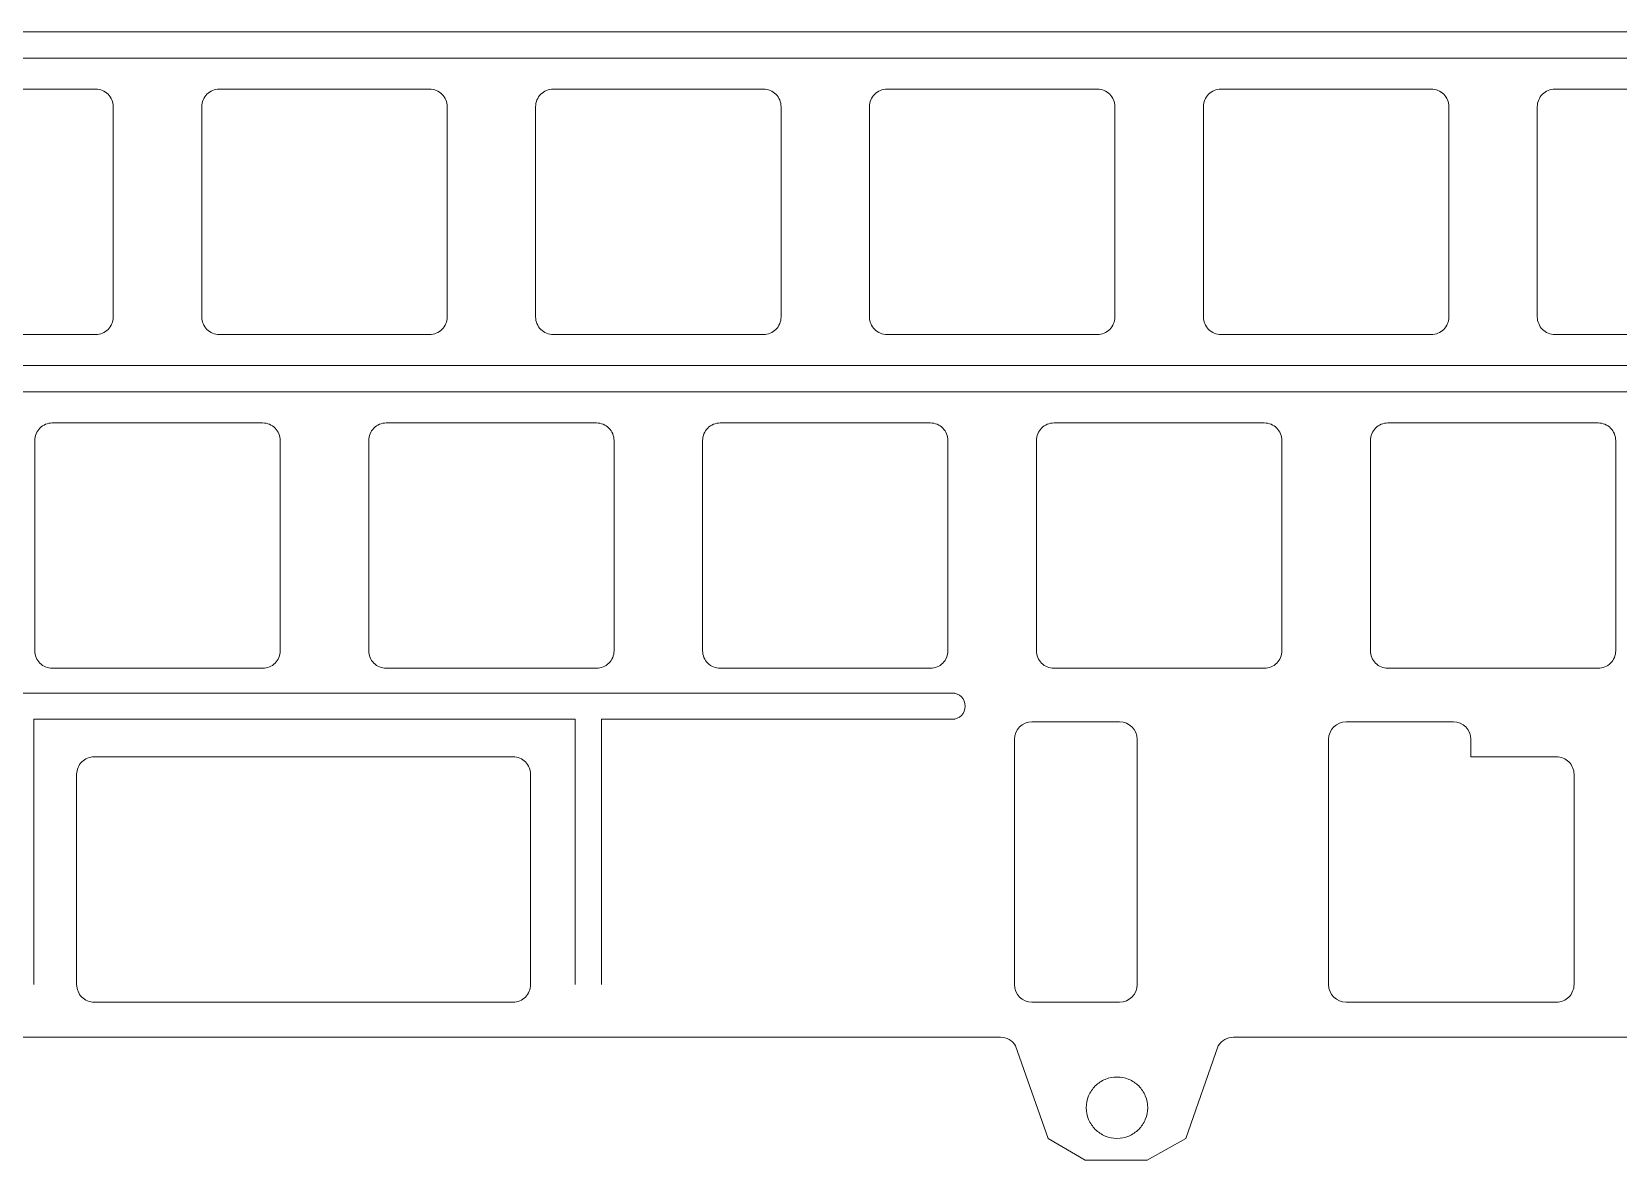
# Model space of a CAD drawing. Header units: millimetres. Extents: x 86 to 465, y -73 to 179.
# Drawn here: x 206.6 to 297.1, y 46.5 to 110.9 of the extents above; entities that cross this region are included whole.
import ezdxf

# ---------------------------------------------------------------- set-up
doc = ezdxf.new("R2010")
doc.units = ezdxf.units.MM
doc.layers.add('10', color=7, linetype='Continuous', true_color=0xffffff)

msp = doc.modelspace()

# ---------------------------------------------------------------- linework, layer by layer
at = {"lineweight": 18}
for points in [[(325.865, 110.896), (117.314, 110.896)], [(325.865, 109.396), (117.314, 109.396)], [(324.577, 91.846), (122.077, 91.846)], [(324.577, 90.346), (122.077, 90.346)]]:
    msp.add_lwpolyline(points, dxfattribs=at)
at = {"lineweight": 18, "elevation": -0.683}
for points in [[(185.239, 73.16), (259.139, 73.16)], [(237.639, 56.521), (237.639, 71.66), (206.739, 71.66), (206.739, 56.521)], [(259.139, 71.66), (239.139, 71.66), (239.139, 56.521)]]:
    msp.add_lwpolyline(points, dxfattribs=at)
at = {"lineweight": 18}
msp.add_arc((259.139, 72.41, -0.683), 0.75, 270, 90, dxfattribs=at)
at = {"layer": '10', "color": 252, "linetype": 'Continuous', "lineweight": 13}
for p, q in [((198.277, 107.619), (210.277, 107.619)), ((198.277, 107.619), (210.277, 107.619)), ((217.327, 107.619), (229.327, 107.619)), ((217.327, 107.619), (229.327, 107.619)), ((236.377, 107.619), (248.377, 107.619)), ((248.377, 107.619), (236.377, 107.619)), ((255.427, 107.619), (267.427, 107.619)), ((255.427, 107.619), (267.427, 107.619)), ((286.477, 107.619), (274.477, 107.619)), ((286.477, 107.619), (274.477, 107.619)), ((305.527, 107.619), (293.527, 107.619)), ((293.527, 107.619), (305.527, 107.619)), ((211.277, 106.619), (211.277, 94.619)), ((211.277, 106.619), (211.277, 94.619)), ((216.327, 106.619), (216.327, 94.619)), ((216.327, 94.619), (216.327, 106.619)), ((230.327, 94.619), (230.327, 106.619)), ((230.327, 94.619), (230.327, 106.619)), ((235.377, 94.619), (235.377, 106.619)), ((235.377, 94.619), (235.377, 106.619)), ((249.377, 106.619), (249.377, 94.619)), ((249.377, 94.619), (249.377, 106.619)), ((254.427, 94.619), (254.427, 106.619)), ((254.427, 106.619), (254.427, 94.619)), ((268.427, 106.619), (268.427, 94.619)), ((268.427, 94.619), (268.427, 106.619)), ((273.477, 106.619), (273.477, 94.619)), ((273.477, 106.619), (273.477, 94.619)), ((287.477, 94.619), (287.477, 106.619)), ((287.477, 94.619), (287.477, 106.619)), ((292.527, 106.619), (292.527, 94.619)), ((292.527, 106.619), (292.527, 94.619)), ((210.277, 93.619), (198.277, 93.619)), ((198.277, 93.619), (210.277, 93.619)), ((217.327, 93.619), (229.327, 93.619)), ((229.327, 93.619), (217.327, 93.619)), ((236.377, 93.619), (248.377, 93.619)), ((236.377, 93.619), (248.377, 93.619)), ((255.427, 93.619), (267.427, 93.619)), ((267.427, 93.619), (255.427, 93.619)), ((286.477, 93.619), (274.477, 93.619)), ((286.477, 93.619), (274.477, 93.619)), ((293.527, 93.619), (305.527, 93.619)), ((305.527, 93.619), (293.527, 93.619)), ((207.802, 88.569), (219.802, 88.569)), ((207.802, 88.569), (219.802, 88.569)), ((226.852, 88.569), (238.852, 88.569)), ((238.852, 88.569), (226.852, 88.569)), ((245.902, 88.569), (257.902, 88.569)), ((257.902, 88.569), (245.902, 88.569)), ((264.952, 88.569), (276.952, 88.569)), ((276.952, 88.569), (264.952, 88.569)), ((296.002, 88.569), (284.002, 88.569)), ((284.002, 88.569), (296.002, 88.569)), ((206.802, 75.569), (206.802, 87.569)), ((206.802, 87.569), (206.802, 75.569)), ((220.802, 87.569), (220.802, 75.569)), ((220.802, 87.569), (220.802, 75.569)), ((225.852, 75.569), (225.852, 87.569)), ((225.852, 75.569), (225.852, 87.569)), ((239.852, 75.569), (239.852, 87.569)), ((239.852, 75.569), (239.852, 87.569)), ((244.902, 75.569), (244.902, 87.569)), ((244.902, 87.569), (244.902, 75.569)), ((258.902, 75.569), (258.902, 87.569)), ((258.902, 75.569), (258.902, 87.569)), ((263.952, 87.569), (263.952, 75.569)), ((263.952, 75.569), (263.952, 87.569)), ((277.952, 75.569), (277.952, 87.569)), ((277.952, 75.569), (277.952, 87.569)), ((283.002, 75.569), (283.002, 87.569)), ((283.002, 87.569), (283.002, 75.569)), ((297.002, 87.569), (297.002, 75.569)), ((297.002, 75.569), (297.002, 87.569)), ((207.802, 74.569), (219.802, 74.569)), ((219.802, 74.569), (207.802, 74.569)), ((226.852, 74.569), (238.852, 74.569)), ((226.852, 74.569), (238.852, 74.569)), ((245.902, 74.569), (257.902, 74.569)), ((245.902, 74.569), (257.902, 74.569)), ((276.952, 74.569), (264.952, 74.569)), ((276.952, 74.569), (264.952, 74.569)), ((296.002, 74.569), (284.002, 74.569)), ((296.002, 74.569), (284.002, 74.569)), ((268.69, 71.519), (263.69, 71.519)), ((268.69, 71.519), (263.69, 71.519)), ((281.621, 71.519), (287.74, 71.519)), ((281.621, 71.519), (287.74, 71.519)), ((262.69, 56.519), (262.69, 70.519)), ((262.69, 70.519), (262.69, 56.519)), ((269.69, 56.519), (269.69, 70.519)), ((269.69, 56.519), (269.69, 70.519)), ((280.621, 56.519), (280.621, 70.519)), ((280.621, 70.519), (280.621, 56.519)), ((288.74, 70.519), (288.74, 69.519)), ((288.74, 70.519), (288.74, 69.519)), ((210.19, 69.519), (234.09, 69.519)), ((234.09, 69.519), (210.19, 69.519)), ((293.621, 69.519), (288.74, 69.519)), ((288.74, 69.519), (293.621, 69.519)), ((209.19, 56.519), (209.19, 68.519)), ((209.19, 68.519), (209.19, 56.519)), ((235.09, 56.519), (235.09, 68.519)), ((235.09, 56.519), (235.09, 68.519)), ((294.621, 68.519), (294.621, 56.519)), ((294.621, 68.519), (294.621, 56.519)), ((210.19, 55.519), (234.09, 55.519)), ((210.19, 55.519), (234.09, 55.519)), ((263.69, 55.519), (268.69, 55.519)), ((268.69, 55.519), (263.69, 55.519)), ((293.621, 55.519), (281.621, 55.519)), ((281.621, 55.519), (293.621, 55.519)), ((261.897, 53.519), (195.19, 53.519)), ((261.897, 53.519), (195.19, 53.519)), ((341.899, 53.519), (275.19, 53.519)), ((341.899, 53.519), (275.19, 53.519)), ((264.61, 47.744), (262.763, 53.019)), ((264.61, 47.744), (262.763, 53.019)), ((274.324, 53.019), (272.476, 47.744)), ((274.324, 53.019), (272.476, 47.744)), ((266.724, 46.495), (264.61, 47.744)), ((266.724, 46.495), (264.61, 47.744)), ((272.476, 47.744), (270.26, 46.495)), ((272.476, 47.744), (270.26, 46.495)), ((270.26, 46.495), (266.724, 46.495)), ((270.26, 46.495), (266.724, 46.495))]:
    msp.add_line(p, q, dxfattribs=at)
for centre, start, end in [((263.69, 70.519), 90, 180), ((263.69, 70.519), 90, 180), ((268.69, 70.519), 0, 90), ((268.69, 70.519), 0, 90), ((281.621, 70.519), 90, 180), ((281.621, 70.519), 90, 180), ((287.74, 70.519), 360, 90), ((287.74, 70.519), 360, 90), ((263.69, 56.519), 180, 270), ((263.69, 56.519), 180, 270), ((268.69, 56.519), 270, 0), ((268.69, 56.519), 270, 0), ((281.621, 56.519), 180, 270), ((281.621, 56.519), 180, 270)]:
    msp.add_arc(centre, 1, start, end, dxfattribs=at)
for points, knots in [([(211.277, 106.619), (211.277, 106.881), (211.169, 107.141), (210.799, 107.512), (210.539, 107.619), (210.277, 107.619)], [0, 0, 0, 0, 0.5, 0.5, 1, 1, 1, 1]), ([(210.277, 107.619), (210.539, 107.619), (210.799, 107.512), (211.169, 107.141), (211.277, 106.881), (211.277, 106.619)], [0, 0, 0, 0, 0.5, 0.5, 1, 1, 1, 1]), ([(216.327, 106.619), (216.327, 106.881), (216.435, 107.141), (216.805, 107.512), (217.065, 107.619), (217.327, 107.619)], [0, 0, 0, 0, 0.5, 0.5, 1, 1, 1, 1]), ([(216.327, 106.619), (216.327, 106.881), (216.435, 107.141), (216.805, 107.512), (217.065, 107.619), (217.327, 107.619)], [0, 0, 0, 0, 0.5, 0.5, 1, 1, 1, 1]), ([(230.327, 106.619), (230.327, 106.881), (230.219, 107.141), (229.849, 107.512), (229.589, 107.619), (229.327, 107.619)], [0, 0, 0, 0, 0.5, 0.5, 1, 1, 1, 1]), ([(229.327, 107.619), (229.589, 107.619), (229.849, 107.512), (230.219, 107.141), (230.327, 106.881), (230.327, 106.619)], [0, 0, 0, 0, 0.5, 0.5, 1, 1, 1, 1]), ([(235.377, 106.619), (235.377, 106.881), (235.485, 107.141), (235.855, 107.512), (236.115, 107.619), (236.377, 107.619)], [0, 0, 0, 0, 0.5, 0.5, 1, 1, 1, 1]), ([(235.377, 106.619), (235.377, 106.881), (235.485, 107.141), (235.855, 107.512), (236.115, 107.619), (236.377, 107.619)], [0, 0, 0, 0, 0.5, 0.5, 1, 1, 1, 1]), ([(248.377, 107.619), (248.639, 107.619), (248.899, 107.512), (249.269, 107.141), (249.377, 106.881), (249.377, 106.619)], [0, 0, 0, 0, 0.5, 0.5, 1, 1, 1, 1]), ([(248.377, 107.619), (248.639, 107.619), (248.899, 107.512), (249.269, 107.141), (249.377, 106.881), (249.377, 106.619)], [0, 0, 0, 0, 0.5, 0.5, 1, 1, 1, 1]), ([(254.427, 106.619), (254.427, 106.881), (254.535, 107.141), (254.905, 107.512), (255.165, 107.619), (255.427, 107.619)], [0, 0, 0, 0, 0.5, 0.5, 1, 1, 1, 1]), ([(254.427, 106.619), (254.427, 106.881), (254.535, 107.141), (254.905, 107.512), (255.165, 107.619), (255.427, 107.619)], [0, 0, 0, 0, 0.5, 0.5, 1, 1, 1, 1]), ([(268.427, 106.619), (268.427, 106.881), (268.319, 107.141), (267.949, 107.512), (267.689, 107.619), (267.427, 107.619)], [0, 0, 0, 0, 0.5, 0.5, 1, 1, 1, 1]), ([(268.427, 106.619), (268.427, 106.881), (268.319, 107.141), (267.949, 107.512), (267.689, 107.619), (267.427, 107.619)], [0, 0, 0, 0, 0.5, 0.5, 1, 1, 1, 1]), ([(274.477, 107.619), (274.215, 107.619), (273.955, 107.512), (273.585, 107.141), (273.477, 106.881), (273.477, 106.619)], [0, 0, 0, 0, 0.5, 0.5, 1, 1, 1, 1]), ([(274.477, 107.619), (274.215, 107.619), (273.955, 107.512), (273.585, 107.141), (273.477, 106.881), (273.477, 106.619)], [0, 0, 0, 0, 0.5, 0.5, 1, 1, 1, 1]), ([(286.477, 107.619), (286.739, 107.619), (286.999, 107.512), (287.369, 107.141), (287.477, 106.881), (287.477, 106.619)], [0, 0, 0, 0, 0.5, 0.5, 1, 1, 1, 1]), ([(287.477, 106.619), (287.477, 106.881), (287.369, 107.141), (286.999, 107.512), (286.739, 107.619), (286.477, 107.619)], [0, 0, 0, 0, 0.5, 0.5, 1, 1, 1, 1]), ([(293.527, 107.619), (293.265, 107.619), (293.005, 107.512), (292.635, 107.141), (292.527, 106.881), (292.527, 106.619)], [0, 0, 0, 0, 0.5, 0.5, 1, 1, 1, 1]), ([(292.527, 106.619), (292.527, 106.881), (292.635, 107.141), (293.005, 107.512), (293.265, 107.619), (293.527, 107.619)], [0, 0, 0, 0, 0.5, 0.5, 1, 1, 1, 1]), ([(210.277, 93.619), (210.539, 93.619), (210.799, 93.727), (211.169, 94.097), (211.277, 94.358), (211.277, 94.619)], [0, 0, 0, 0, 0.5, 0.5, 1, 1, 1, 1]), ([(211.277, 94.619), (211.277, 94.358), (211.169, 94.097), (210.799, 93.727), (210.539, 93.619), (210.277, 93.619)], [0, 0, 0, 0, 0.5, 0.5, 1, 1, 1, 1]), ([(216.327, 94.619), (216.327, 94.358), (216.435, 94.097), (216.805, 93.727), (217.065, 93.619), (217.327, 93.619)], [0, 0, 0, 0, 0.5, 0.5, 1, 1, 1, 1]), ([(216.327, 94.619), (216.327, 94.358), (216.435, 94.097), (216.805, 93.727), (217.065, 93.619), (217.327, 93.619)], [0, 0, 0, 0, 0.5, 0.5, 1, 1, 1, 1]), ([(229.327, 93.619), (229.589, 93.619), (229.849, 93.727), (230.219, 94.097), (230.327, 94.358), (230.327, 94.619)], [0, 0, 0, 0, 0.5, 0.5, 1, 1, 1, 1]), ([(229.327, 93.619), (229.589, 93.619), (229.849, 93.727), (230.219, 94.097), (230.327, 94.358), (230.327, 94.619)], [0, 0, 0, 0, 0.5, 0.5, 1, 1, 1, 1]), ([(235.377, 94.619), (235.377, 94.358), (235.485, 94.097), (235.855, 93.727), (236.115, 93.619), (236.377, 93.619)], [0, 0, 0, 0, 0.5, 0.5, 1, 1, 1, 1]), ([(236.377, 93.619), (236.115, 93.619), (235.855, 93.727), (235.485, 94.097), (235.377, 94.358), (235.377, 94.619)], [0, 0, 0, 0, 0.5, 0.5, 1, 1, 1, 1]), ([(249.377, 94.619), (249.377, 94.358), (249.269, 94.097), (248.899, 93.727), (248.639, 93.619), (248.377, 93.619)], [0, 0, 0, 0, 0.5, 0.5, 1, 1, 1, 1]), ([(248.377, 93.619), (248.639, 93.619), (248.899, 93.727), (249.269, 94.097), (249.377, 94.358), (249.377, 94.619)], [0, 0, 0, 0, 0.5, 0.5, 1, 1, 1, 1]), ([(255.427, 93.619), (255.165, 93.619), (254.905, 93.727), (254.535, 94.097), (254.427, 94.358), (254.427, 94.619)], [0, 0, 0, 0, 0.5, 0.5, 1, 1, 1, 1]), ([(255.427, 93.619), (255.165, 93.619), (254.905, 93.727), (254.535, 94.097), (254.427, 94.358), (254.427, 94.619)], [0, 0, 0, 0, 0.5, 0.5, 1, 1, 1, 1]), ([(267.427, 93.619), (267.689, 93.619), (267.949, 93.727), (268.319, 94.097), (268.427, 94.358), (268.427, 94.619)], [0, 0, 0, 0, 0.5, 0.5, 1, 1, 1, 1]), ([(268.427, 94.619), (268.427, 94.358), (268.319, 94.097), (267.949, 93.727), (267.689, 93.619), (267.427, 93.619)], [0, 0, 0, 0, 0.5, 0.5, 1, 1, 1, 1]), ([(274.477, 93.619), (274.215, 93.619), (273.955, 93.727), (273.585, 94.097), (273.477, 94.358), (273.477, 94.619)], [0, 0, 0, 0, 0.5, 0.5, 1, 1, 1, 1]), ([(274.477, 93.619), (274.215, 93.619), (273.955, 93.727), (273.585, 94.097), (273.477, 94.358), (273.477, 94.619)], [0, 0, 0, 0, 0.5, 0.5, 1, 1, 1, 1]), ([(287.477, 94.619), (287.477, 94.358), (287.369, 94.097), (286.999, 93.727), (286.739, 93.619), (286.477, 93.619)], [0, 0, 0, 0, 0.5, 0.5, 1, 1, 1, 1]), ([(287.477, 94.619), (287.477, 94.358), (287.369, 94.097), (286.999, 93.727), (286.739, 93.619), (286.477, 93.619)], [0, 0, 0, 0, 0.5, 0.5, 1, 1, 1, 1]), ([(292.527, 94.619), (292.527, 94.358), (292.635, 94.097), (293.005, 93.727), (293.265, 93.619), (293.527, 93.619)], [0, 0, 0, 0, 0.5, 0.5, 1, 1, 1, 1]), ([(293.527, 93.619), (293.265, 93.619), (293.005, 93.727), (292.635, 94.097), (292.527, 94.358), (292.527, 94.619)], [0, 0, 0, 0, 0.5, 0.5, 1, 1, 1, 1]), ([(206.802, 87.569), (206.802, 87.831), (206.91, 88.091), (207.28, 88.462), (207.54, 88.569), (207.802, 88.569)], [0, 0, 0, 0, 0.5, 0.5, 1, 1, 1, 1]), ([(206.802, 87.569), (206.802, 87.831), (206.91, 88.091), (207.28, 88.462), (207.54, 88.569), (207.802, 88.569)], [0, 0, 0, 0, 0.5, 0.5, 1, 1, 1, 1]), ([(220.802, 87.569), (220.802, 87.831), (220.694, 88.091), (220.324, 88.462), (220.064, 88.569), (219.802, 88.569)], [0, 0, 0, 0, 0.5, 0.5, 1, 1, 1, 1]), ([(220.802, 87.569), (220.802, 87.831), (220.694, 88.091), (220.324, 88.462), (220.064, 88.569), (219.802, 88.569)], [0, 0, 0, 0, 0.5, 0.5, 1, 1, 1, 1]), ([(226.852, 88.569), (226.59, 88.569), (226.33, 88.462), (225.96, 88.091), (225.852, 87.831), (225.852, 87.569)], [0, 0, 0, 0, 0.5, 0.5, 1, 1, 1, 1]), ([(225.852, 87.569), (225.852, 87.831), (225.96, 88.091), (226.33, 88.462), (226.59, 88.569), (226.852, 88.569)], [0, 0, 0, 0, 0.5, 0.5, 1, 1, 1, 1]), ([(238.852, 88.569), (239.114, 88.569), (239.374, 88.462), (239.744, 88.091), (239.852, 87.831), (239.852, 87.569)], [0, 0, 0, 0, 0.5, 0.5, 1, 1, 1, 1]), ([(238.852, 88.569), (239.114, 88.569), (239.374, 88.462), (239.744, 88.091), (239.852, 87.831), (239.852, 87.569)], [0, 0, 0, 0, 0.5, 0.5, 1, 1, 1, 1]), ([(245.902, 88.569), (245.64, 88.569), (245.38, 88.462), (245.01, 88.091), (244.902, 87.831), (244.902, 87.569)], [0, 0, 0, 0, 0.5, 0.5, 1, 1, 1, 1]), ([(244.902, 87.569), (244.902, 87.831), (245.01, 88.091), (245.38, 88.462), (245.64, 88.569), (245.902, 88.569)], [0, 0, 0, 0, 0.5, 0.5, 1, 1, 1, 1]), ([(258.902, 87.569), (258.902, 87.831), (258.794, 88.091), (258.424, 88.462), (258.164, 88.569), (257.902, 88.569)], [0, 0, 0, 0, 0.5, 0.5, 1, 1, 1, 1]), ([(258.902, 87.569), (258.902, 87.831), (258.794, 88.091), (258.424, 88.462), (258.164, 88.569), (257.902, 88.569)], [0, 0, 0, 0, 0.5, 0.5, 1, 1, 1, 1]), ([(264.952, 88.569), (264.69, 88.569), (264.43, 88.462), (264.06, 88.091), (263.952, 87.831), (263.952, 87.569)], [0, 0, 0, 0, 0.5, 0.5, 1, 1, 1, 1]), ([(264.952, 88.569), (264.69, 88.569), (264.43, 88.462), (264.06, 88.091), (263.952, 87.831), (263.952, 87.569)], [0, 0, 0, 0, 0.5, 0.5, 1, 1, 1, 1]), ([(277.952, 87.569), (277.952, 87.831), (277.844, 88.091), (277.474, 88.462), (277.214, 88.569), (276.952, 88.569)], [0, 0, 0, 0, 0.5, 0.5, 1, 1, 1, 1]), ([(276.952, 88.569), (277.214, 88.569), (277.474, 88.462), (277.844, 88.091), (277.952, 87.831), (277.952, 87.569)], [0, 0, 0, 0, 0.5, 0.5, 1, 1, 1, 1]), ([(283.002, 87.569), (283.002, 87.831), (283.11, 88.091), (283.48, 88.462), (283.74, 88.569), (284.002, 88.569)], [0, 0, 0, 0, 0.5, 0.5, 1, 1, 1, 1]), ([(283.002, 87.569), (283.002, 87.831), (283.11, 88.091), (283.48, 88.462), (283.74, 88.569), (284.002, 88.569)], [0, 0, 0, 0, 0.5, 0.5, 1, 1, 1, 1]), ([(296.002, 88.569), (296.264, 88.569), (296.524, 88.462), (296.894, 88.091), (297.002, 87.831), (297.002, 87.569)], [0, 0, 0, 0, 0.5, 0.5, 1, 1, 1, 1]), ([(297.002, 87.569), (297.002, 87.831), (296.894, 88.091), (296.524, 88.462), (296.264, 88.569), (296.002, 88.569)], [0, 0, 0, 0, 0.5, 0.5, 1, 1, 1, 1]), ([(207.802, 74.569), (207.54, 74.569), (207.28, 74.677), (206.91, 75.047), (206.802, 75.308), (206.802, 75.569)], [0, 0, 0, 0, 0.5, 0.5, 1, 1, 1, 1]), ([(207.802, 74.569), (207.54, 74.569), (207.28, 74.677), (206.91, 75.047), (206.802, 75.308), (206.802, 75.569)], [0, 0, 0, 0, 0.5, 0.5, 1, 1, 1, 1]), ([(220.802, 75.569), (220.802, 75.308), (220.694, 75.047), (220.324, 74.677), (220.064, 74.569), (219.802, 74.569)], [0, 0, 0, 0, 0.5, 0.5, 1, 1, 1, 1]), ([(219.802, 74.569), (220.064, 74.569), (220.324, 74.677), (220.694, 75.047), (220.802, 75.308), (220.802, 75.569)], [0, 0, 0, 0, 0.5, 0.5, 1, 1, 1, 1]), ([(225.852, 75.569), (225.852, 75.308), (225.96, 75.047), (226.33, 74.677), (226.59, 74.569), (226.852, 74.569)], [0, 0, 0, 0, 0.5, 0.5, 1, 1, 1, 1]), ([(225.852, 75.569), (225.852, 75.308), (225.96, 75.047), (226.33, 74.677), (226.59, 74.569), (226.852, 74.569)], [0, 0, 0, 0, 0.5, 0.5, 1, 1, 1, 1]), ([(238.852, 74.569), (239.114, 74.569), (239.374, 74.677), (239.744, 75.047), (239.852, 75.308), (239.852, 75.569)], [0, 0, 0, 0, 0.5, 0.5, 1, 1, 1, 1]), ([(239.852, 75.569), (239.852, 75.308), (239.744, 75.047), (239.374, 74.677), (239.114, 74.569), (238.852, 74.569)], [0, 0, 0, 0, 0.5, 0.5, 1, 1, 1, 1]), ([(245.902, 74.569), (245.64, 74.569), (245.38, 74.677), (245.01, 75.047), (244.902, 75.308), (244.902, 75.569)], [0, 0, 0, 0, 0.5, 0.5, 1, 1, 1, 1]), ([(244.902, 75.569), (244.902, 75.308), (245.01, 75.047), (245.38, 74.677), (245.64, 74.569), (245.902, 74.569)], [0, 0, 0, 0, 0.5, 0.5, 1, 1, 1, 1]), ([(258.902, 75.569), (258.902, 75.308), (258.794, 75.047), (258.424, 74.677), (258.164, 74.569), (257.902, 74.569)], [0, 0, 0, 0, 0.5, 0.5, 1, 1, 1, 1]), ([(257.902, 74.569), (258.164, 74.569), (258.424, 74.677), (258.794, 75.047), (258.902, 75.308), (258.902, 75.569)], [0, 0, 0, 0, 0.5, 0.5, 1, 1, 1, 1]), ([(263.952, 75.569), (263.952, 75.308), (264.06, 75.047), (264.43, 74.677), (264.69, 74.569), (264.952, 74.569)], [0, 0, 0, 0, 0.5, 0.5, 1, 1, 1, 1]), ([(264.952, 74.569), (264.69, 74.569), (264.43, 74.677), (264.06, 75.047), (263.952, 75.308), (263.952, 75.569)], [0, 0, 0, 0, 0.5, 0.5, 1, 1, 1, 1]), ([(276.952, 74.569), (277.214, 74.569), (277.474, 74.677), (277.844, 75.047), (277.952, 75.308), (277.952, 75.569)], [0, 0, 0, 0, 0.5, 0.5, 1, 1, 1, 1]), ([(277.952, 75.569), (277.952, 75.308), (277.844, 75.047), (277.474, 74.677), (277.214, 74.569), (276.952, 74.569)], [0, 0, 0, 0, 0.5, 0.5, 1, 1, 1, 1]), ([(284.002, 74.569), (283.74, 74.569), (283.48, 74.677), (283.11, 75.047), (283.002, 75.308), (283.002, 75.569)], [0, 0, 0, 0, 0.5, 0.5, 1, 1, 1, 1]), ([(284.002, 74.569), (283.74, 74.569), (283.48, 74.677), (283.11, 75.047), (283.002, 75.308), (283.002, 75.569)], [0, 0, 0, 0, 0.5, 0.5, 1, 1, 1, 1]), ([(296.002, 74.569), (296.264, 74.569), (296.524, 74.677), (296.894, 75.047), (297.002, 75.308), (297.002, 75.569)], [0, 0, 0, 0, 0.5, 0.5, 1, 1, 1, 1]), ([(297.002, 75.569), (297.002, 75.308), (296.894, 75.047), (296.524, 74.677), (296.264, 74.569), (296.002, 74.569)], [0, 0, 0, 0, 0.5, 0.5, 1, 1, 1, 1]), ([(210.19, 69.519), (209.928, 69.519), (209.668, 69.412), (209.297, 69.041), (209.19, 68.781), (209.19, 68.519)], [0, 0, 0, 0, 0.5, 0.5, 1, 1, 1, 1]), ([(209.19, 68.519), (209.19, 68.781), (209.297, 69.041), (209.668, 69.412), (209.928, 69.519), (210.19, 69.519)], [0, 0, 0, 0, 0.5, 0.5, 1, 1, 1, 1]), ([(235.09, 68.519), (235.09, 68.781), (234.982, 69.041), (234.612, 69.412), (234.351, 69.519), (234.09, 69.519)], [0, 0, 0, 0, 0.5, 0.5, 1, 1, 1, 1]), ([(235.09, 68.519), (235.09, 68.781), (234.982, 69.041), (234.612, 69.412), (234.351, 69.519), (234.09, 69.519)], [0, 0, 0, 0, 0.5, 0.5, 1, 1, 1, 1]), ([(294.621, 68.519), (294.621, 68.781), (294.513, 69.041), (294.143, 69.412), (293.883, 69.519), (293.621, 69.519)], [0, 0, 0, 0, 0.5, 0.5, 1, 1, 1, 1]), ([(294.621, 68.519), (294.621, 68.781), (294.513, 69.041), (294.143, 69.412), (293.883, 69.519), (293.621, 69.519)], [0, 0, 0, 0, 0.5, 0.5, 1, 1, 1, 1]), ([(209.19, 56.519), (209.19, 56.257), (209.297, 55.997), (209.668, 55.627), (209.928, 55.519), (210.19, 55.519)], [0, 0, 0, 0, 0.5, 0.5, 1, 1, 1, 1]), ([(210.19, 55.519), (209.928, 55.519), (209.668, 55.627), (209.297, 55.997), (209.19, 56.257), (209.19, 56.519)], [0, 0, 0, 0, 0.5, 0.5, 1, 1, 1, 1]), ([(234.09, 55.519), (234.351, 55.519), (234.612, 55.627), (234.982, 55.997), (235.09, 56.257), (235.09, 56.519)], [0, 0, 0, 0, 0.5, 0.5, 1, 1, 1, 1]), ([(235.09, 56.519), (235.09, 56.257), (234.982, 55.997), (234.612, 55.627), (234.351, 55.519), (234.09, 55.519)], [0, 0, 0, 0, 0.5, 0.5, 1, 1, 1, 1]), ([(293.621, 55.519), (293.883, 55.519), (294.143, 55.627), (294.513, 55.997), (294.621, 56.257), (294.621, 56.519)], [0, 0, 0, 0, 0.5, 0.5, 1, 1, 1, 1]), ([(293.621, 55.519), (293.883, 55.519), (294.143, 55.627), (294.513, 55.997), (294.621, 56.257), (294.621, 56.519)], [0, 0, 0, 0, 0.5, 0.5, 1, 1, 1, 1]), ([(262.763, 53.019), (262.676, 53.17), (262.548, 53.298), (262.246, 53.473), (262.071, 53.519), (261.897, 53.519)], [0, 0, 0, 0, 0.5, 0.5, 1, 1, 1, 1]), ([(262.763, 53.019), (262.676, 53.17), (262.548, 53.298), (262.246, 53.473), (262.071, 53.519), (261.897, 53.519)], [0, 0, 0, 0, 0.5, 0.5, 1, 1, 1, 1]), ([(275.19, 53.519), (275.015, 53.519), (274.841, 53.473), (274.539, 53.298), (274.411, 53.17), (274.324, 53.019)], [0, 0, 0, 0, 0.5, 0.5, 1, 1, 1, 1]), ([(275.19, 53.519), (275.015, 53.519), (274.841, 53.473), (274.539, 53.298), (274.411, 53.17), (274.324, 53.019)], [0, 0, 0, 0, 0.5, 0.5, 1, 1, 1, 1]), ([(266.796, 49.497), (266.796, 49.726), (266.841, 49.955), (267.017, 50.378), (267.147, 50.572), (267.47, 50.896), (267.665, 51.026), (268.088, 51.201), (268.317, 51.247), (268.775, 51.247), (269.004, 51.201), (269.427, 51.026), (269.621, 50.896), (269.945, 50.572), (270.075, 50.378), (270.25, 49.955), (270.296, 49.726), (270.296, 49.497)], [0, 0, 0, 0, 0.125, 0.125, 0.25, 0.25, 0.375, 0.375, 0.5, 0.5, 0.625, 0.625, 0.75, 0.75, 0.875, 0.875, 1, 1, 1, 1]), ([(266.796, 49.497), (266.796, 49.726), (266.841, 49.955), (267.017, 50.378), (267.147, 50.572), (267.47, 50.896), (267.665, 51.026), (268.088, 51.201), (268.317, 51.247), (268.775, 51.247), (269.004, 51.201), (269.427, 51.026), (269.621, 50.896), (269.945, 50.572), (270.075, 50.378), (270.25, 49.955), (270.296, 49.726), (270.296, 49.497)], [0, 0, 0, 0, 0.125, 0.125, 0.25, 0.25, 0.375, 0.375, 0.5, 0.5, 0.625, 0.625, 0.75, 0.75, 0.875, 0.875, 1, 1, 1, 1]), ([(270.296, 49.497), (270.296, 49.268), (270.25, 49.039), (270.075, 48.615), (269.945, 48.421), (269.621, 48.097), (269.427, 47.968), (269.004, 47.792), (268.775, 47.747), (268.317, 47.747), (268.088, 47.792), (267.665, 47.968), (267.47, 48.097), (267.147, 48.421), (267.017, 48.615), (266.841, 49.039), (266.796, 49.268), (266.796, 49.497)], [0, 0, 0, 0, 0.125, 0.125, 0.25, 0.25, 0.375, 0.375, 0.5, 0.5, 0.625, 0.625, 0.75, 0.75, 0.875, 0.875, 1, 1, 1, 1]), ([(270.296, 49.497), (270.296, 49.268), (270.25, 49.039), (270.075, 48.615), (269.945, 48.421), (269.621, 48.097), (269.427, 47.968), (269.004, 47.792), (268.775, 47.747), (268.317, 47.747), (268.088, 47.792), (267.665, 47.968), (267.47, 48.097), (267.147, 48.421), (267.017, 48.615), (266.841, 49.039), (266.796, 49.268), (266.796, 49.497)], [0, 0, 0, 0, 0.125, 0.125, 0.25, 0.25, 0.375, 0.375, 0.5, 0.5, 0.625, 0.625, 0.75, 0.75, 0.875, 0.875, 1, 1, 1, 1])]:
    msp.add_open_spline(points, degree=3, knots=knots, dxfattribs=at)

doc.saveas('drawing.dxf')
